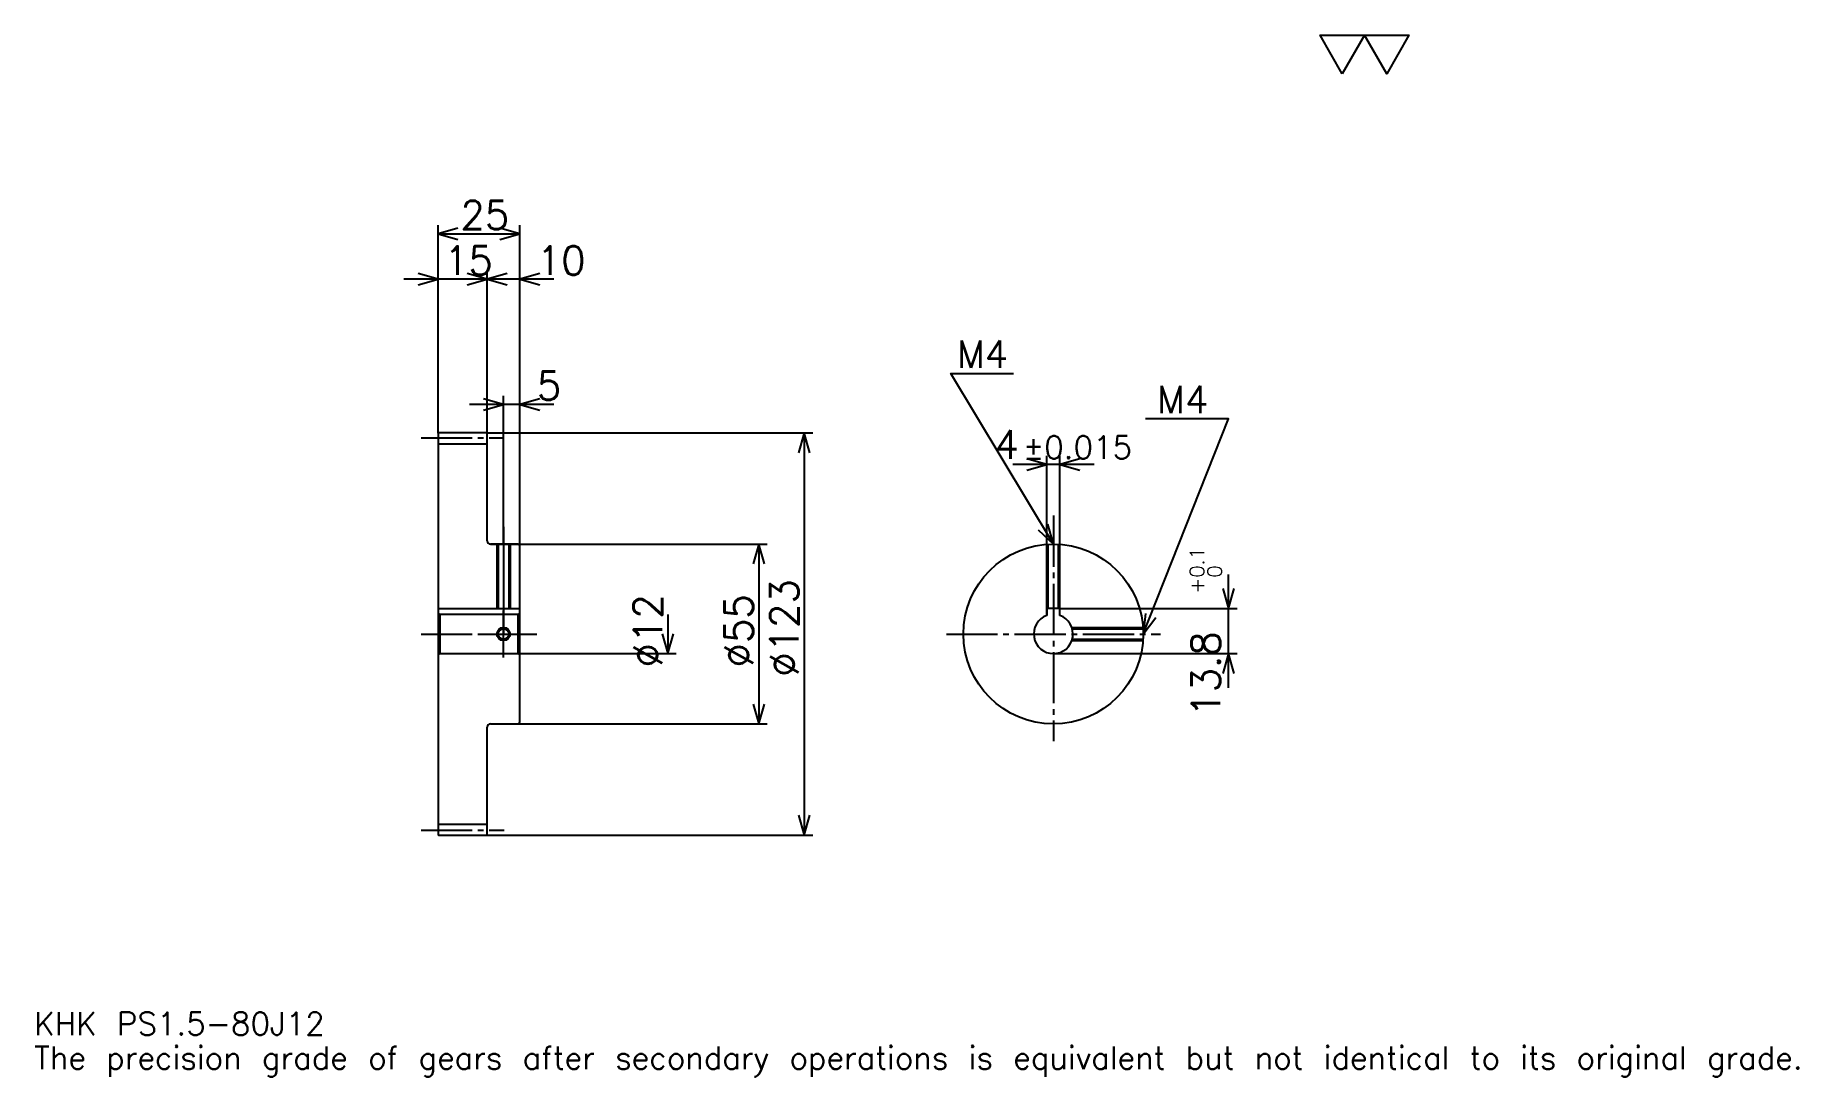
# Model space of a CAD drawing. Extents: x 18 to 557, y 6 to 325.
import ezdxf

# ---------------------------------------------------------------- set-up
doc = ezdxf.new("R2010")
doc.units = 0
doc.linetypes.add('DASHDOT', pattern=[20.869564, 15.652174, -1.73913, 1.73913, -1.73913])
doc.layers.get('0').update_dxf_attribs({"linetype": 'CONTINUOUS'})
doc.layers.add('DASHDOT', color=6, linetype='DASHDOT')
doc.styles.add('KANJI', font='TXT', dxfattribs={"bigfont": 'BIGFONT'})

msp = doc.modelspace()

# ---------------------------------------------------------------- linework, layer by layer
at = {"color": 5}
for p, q in [((140.869568, 203.239136), (140.869568, 266.717407)), ((165.869568, 203.239136), (165.869568, 266.717407)), ((140.869568, 264.108704), (165.869568, 264.108704)), ((166.304352, 250.195648), (130.434784, 250.195648)), ((176.304352, 250.195648), (145.434784, 250.195648)), ((155.869568, 203.239136), (155.869568, 252.804352)), ((176.304352, 211.934784), (150.434784, 211.934784)), ((160.869568, 203.239136), (160.869568, 214.543488)), ((140.869568, 203.13913), (140.869568, 203.239136)), ((155.769562, 203.239136), (165.869568, 203.239136)), ((155.869568, 203.13913), (155.869568, 203.239136)), ((160.869568, 169.239136), (160.869568, 203.239136)), ((160.869568, 169.239136), (160.869568, 203.239136)), ((165.869568, 203.239136), (255.434784, 203.239136)), ((165.869568, 168.739136), (165.869568, 203.239136)), ((252.82608, 203.239136), (252.82608, 80.239136)), ((327.021729, 149.539139), (327.021729, 196.195648)), ((331.021729, 149.539139), (331.021729, 196.195648)), ((341.456543, 193.58696), (316.586975, 193.58696)), ((156.869568, 169.239136), (165.869568, 169.239136)), ((165.869568, 169.239136), (241.521744, 169.239136)), ((238.913055, 169.239136), (238.913055, 114.239136)), ((382.608704, 125.304352), (382.608704, 159.973923)), ((211.08696, 147.739136), (211.08696, 135.739136)), ((331.021729, 149.539139), (385.217407, 149.539139)), ((165.869568, 135.739136), (213.695648, 135.739136)), ((329.021729, 135.739136), (385.217407, 135.739136)), ((156.869568, 114.239136), (165.869568, 114.239136)), ((165.869568, 114.239136), (241.521744, 114.239136)), ((155.769562, 80.239136), (165.869568, 80.239136)), ((165.869568, 80.239136), (255.434784, 80.239136))]:
    msp.add_line(p, q, dxfattribs=at)
at = {"color": 4}
for p, q in [((140.869568, 199.864136), (155.869568, 199.864136)), ((140.869568, 149.539139), (165.869568, 149.539139)), ((141.369568, 147.739136), (141.369568, 135.739136)), ((165.369568, 147.739136), (165.869568, 148.239136)), ((165.369568, 135.739136), (165.869568, 135.239136)), ((140.869568, 83.614136), (155.869568, 83.614136))]:
    msp.add_line(p, q, dxfattribs=at)
at = {"color": 7}
msp.add_lwpolyline([(417.391296, 313.043488), (410.608673, 324.800018), (437.739136, 324.800018), (430.956512, 313.043488), (424.17392, 324.800018), (417.391296, 313.043488)], dxfattribs=at)
at = {"color": 5}
for points in [[(146.956528, 265.847839), (140.869568, 264.108704), (146.956528, 262.369568)], [(159.782608, 262.369568), (165.869568, 264.108704), (159.782608, 265.847839)], [(134.782608, 248.456528), (140.869568, 250.195648), (134.782608, 251.934784)], [(149.782608, 248.456528), (155.869568, 250.195648), (149.782608, 251.934784)], [(161.956528, 251.934784), (155.869568, 250.195648), (161.956528, 248.456528)], [(171.956528, 251.934784), (165.869568, 250.195648), (171.956528, 248.456528)], [(329.021729, 169.239136), (297.717407, 221.413055), (316.847839, 221.413055)], [(154.782608, 210.195648), (160.869568, 211.934784), (154.782608, 213.67392)], [(171.956528, 213.67392), (165.869568, 211.934784), (171.956528, 210.195648)], [(356.521729, 141.739136), (382.608704, 207.5), (357.217407, 207.5)], [(254.565216, 197.152176), (252.82608, 203.239136), (251.08696, 197.152176)], [(320.934784, 191.847824), (327.021729, 193.58696), (320.934784, 195.326096)], [(337.108704, 195.326096), (331.021729, 193.58696), (337.108704, 191.847824)], [(324.398743, 173.563889), (329.021729, 169.239136), (327.381317, 175.353424)], [(240.652176, 163.152176), (238.913055, 169.239136), (237.17392, 163.152176)], [(380.869568, 155.626099), (382.608704, 149.539139), (384.347839, 155.626099)], [(357.149658, 148.038452), (356.521729, 141.739136), (360.382812, 146.755875)], [(209.347839, 141.826096), (211.08696, 135.739136), (212.82608, 141.826096)], [(384.347839, 129.652176), (382.608704, 135.739136), (380.869568, 129.652176)], [(237.17392, 120.326096), (238.913055, 114.239136), (240.652176, 120.326096)], [(251.08696, 86.326096), (252.82608, 80.239136), (254.565216, 86.326096)]]:
    msp.add_lwpolyline(points, dxfattribs=at)
at = {"color": 4}
for points in [[(155.869568, 170.239136), (155.869568, 203.13913), (155.769562, 203.239136), (140.969574, 203.239136), (140.869568, 203.13913), (140.869568, 135.239136)], [(156.869568, 114.239136), (165.369568, 114.239136), (165.869568, 114.739136), (165.869568, 168.739136), (165.369568, 169.239136), (156.869568, 169.239136)], [(158.869568, 169.239136), (158.869568, 149.539139)], [(159.249573, 169.239136), (159.249573, 149.539139)], [(162.489563, 169.239136), (162.489563, 149.539139)], [(162.869568, 169.239136), (162.869568, 149.539139)], [(327.021729, 147.395996), (327.021729, 169.166306)], [(327.401733, 149.539139), (327.401733, 169.191376)], [(330.641724, 149.539139), (330.641724, 169.191376)], [(331.021729, 147.395996), (331.021729, 169.166306)], [(140.869568, 135.239136), (141.369568, 135.739136), (165.369568, 135.739136), (165.369568, 147.739136), (141.369568, 147.739136), (140.869568, 148.239136)], [(331.021729, 147.395996), (331.021729, 149.539139), (327.021729, 149.539139), (327.021729, 147.395996)], [(334.678589, 143.739136), (356.448914, 143.739136)], [(334.798889, 143.359131), (356.473999, 143.359131)], [(140.869568, 135.239136), (140.869568, 80.339134), (140.969574, 80.239136), (155.769562, 80.239136), (155.869568, 80.339134), (155.869568, 113.239136)], [(334.678589, 139.739136), (356.448914, 139.739136)], [(334.798889, 140.119141), (356.473999, 140.119141)]]:
    msp.add_lwpolyline(points, dxfattribs=at)
for centre, radius in [((329.021729, 141.739136), 27.5), ((160.869568, 141.739136), 1.62)]:
    msp.add_circle(centre, radius, dxfattribs=at)
at = {"color": 7}
msp.add_circle((160.869568, 141.739136), 2, dxfattribs=at)
at = {"color": 4}
for centre, radius, start, end in [((156.869568, 170.239136), 1, 180, 270), ((329.021729, 141.739136), 6, 109.47122094, 70.52877906), ((156.869568, 113.239136), 1, 90, 180)]:
    msp.add_arc(centre, radius, start, end, dxfattribs=at)
at = {"layer": 'DASHDOT', "color": 7}
for p, q in [((135.652176, 201.739136), (161.08696, 201.739136)), ((329.021729, 177.934784), (329.021729, 109.021744)), ((160.869568, 169.239136), (160.869568, 141.739136)), ((135.652176, 141.739136), (171.08696, 141.739136)), ((296.304352, 141.739136), (361.739136, 141.739136)), ((135.652176, 81.739136), (161.08696, 81.739136))]:
    msp.add_line(p, q, dxfattribs=at)
for points in [[(160.869568, 174.456528), (160.869568, 144.321747)], [(160.869568, 134.521744), (160.869568, 148.956528)], [(153.652176, 141.739136), (168.08696, 141.739136)]]:
    msp.add_lwpolyline(points, dxfattribs=at)

# ---------------------------------------------------------------- texts
at = {"color": 7, "style": 'KANJI'}
for s, height, p in [('25', 8.695652, (147.717392, 265.5)), ('15', 8.695652, (142.717392, 251.58696)), ('10', 8.695652, (171.08696, 251.58696)), ('M4', 8.347826, (299.456543, 223.152176)), ('5', 8.695652, (171.08696, 213.32608)), ('M4', 8.347826, (360.695679, 209.239136)), ('4', 8.695652, (311.072205, 195.326096)), ('%%p0.015', 6.956522, (319.67981, 195.326096)), ('KHK PS1.5-80J12', 6.956522, (17.391304, 19.130434)), ('The precision grade of gears after secondary operations is equivalent but not identical to its original grade.', 6.956522, (17.391304, 8.695652))]:
    msp.add_text(s, height=height, dxfattribs=at).set_placement(p)
for s, height, p in [('0.1', 4.347826, (375.130432, 158.972504)), ('0', 4.347826, (380.521729, 158.972504)), ('%%c123', 8.695652, (251.08696, 128.695648)), ('+', 4.347826, (375.130432, 154.102936)), ('%%c12', 8.695652, (209.347839, 131.521744)), ('%%c55', 8.695652, (237.17392, 131.521744)), ('13.8', 8.695652, (380, 116.464714))]:
    msp.add_text(s, height=height, rotation=90, dxfattribs=at).set_placement(p)

doc.saveas('drawing.dxf')
